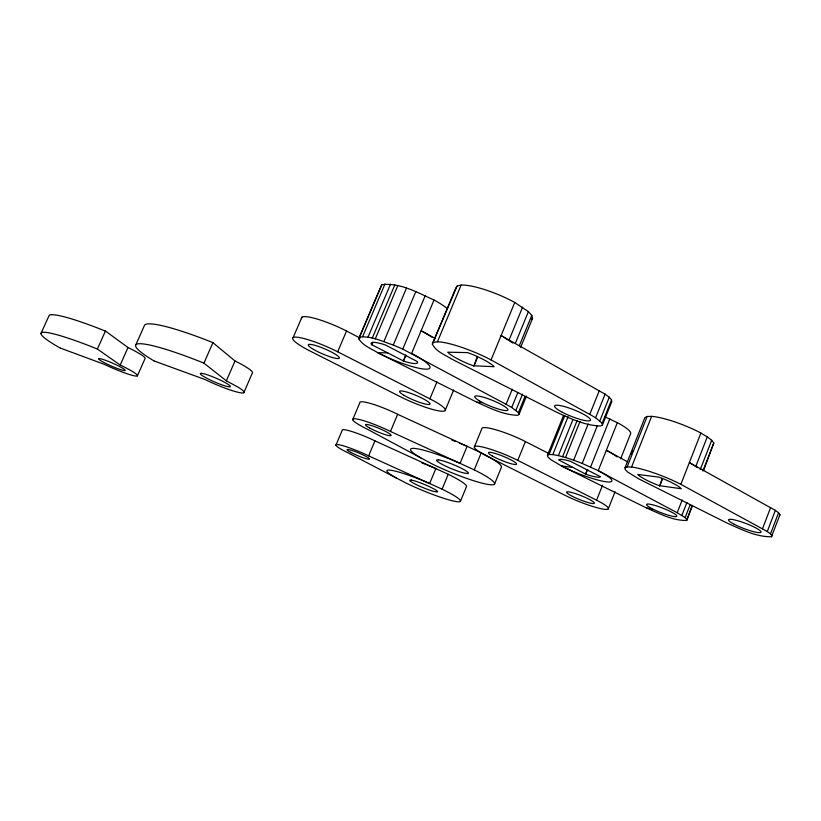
<?xml version="1.0" encoding="UTF-8"?>
<svg xmlns="http://www.w3.org/2000/svg" width="821" height="821" viewBox="0 0 821 821"><rect width="100%" height="100%" fill="white"/><g stroke="black" fill="none" stroke-linecap="round" stroke-linejoin="round"><path stroke-width="1.23" d="M563.575 415.405L547.443 455.368L548.007 457.092L550.686 459.544L561.482 465.969L646.527 507.983C659.242 513.412 672.615 520.812 686.695 520.432L692.195 505.418M625.017 467.754L627.162 466.903L631.554 467.057A37.191 6.106 21.3 0 1 680.855 484.349L767.286 531.515L770.509 533.855L771.945 535.641L771.504 536.749C756.028 537.016 741.353 529.36 727.447 523.244L638.697 478.848L627.716 472.085L625.212 469.53L625.017 467.754L644.896 417.591L647.143 416.483L651.617 416.37A37.027 7.163 21 0 1 700.898 433.067L707.281 436.875L711.684 440.261L713.808 443.001L703.587 470.484M767.286 531.515L775.363 510.375L689.363 462.582L697.573 467.631M770.509 533.855L778.554 512.766L775.363 510.375M771.504 536.749L779.95 514.623L778.554 512.766M762.493 528.786L770.591 507.594M702.889 471.038L713.808 443.001M686.787 519.334L685.145 517.599L690.122 504.812M686.695 520.432L692.534 505.418M680.855 484.349L700.898 433.067M685.145 517.599L677.192 512.766L682.21 499.907M695.798 466.318L707.281 436.875M681.871 515.362L686.879 502.534M700.251 469.602L711.684 440.261M662.095 479.936L659.766 485.847L662.219 478.571M779.478 515.814L779.95 514.623M620.645 458.806L630.518 433.95A34.523 6.342 21.5 0 0 617.351 422.671L604.595 416.729M608.269 508.907L615.032 491.83M631.339 454.075L632.755 450.513M627.162 466.903L647.143 416.483M631.554 467.057L651.617 416.37M617.351 422.671L598.222 470.669A34.667 5.398 21.7 0 1 606.165 481.794A34.667 5.398 21.7 0 1 561.482 465.969L572.463 467.375M596.59 500.194L517.764 460.376A30.469 4.433 22.2 0 0 478.633 446.306A30.469 4.433 22.2 0 0 487.725 456.527L564.879 495.248A29.915 4.208 21.8 0 0 603.445 509.153A29.915 4.208 21.8 0 0 596.59 500.194L602.552 485.211M520.647 347.334L532.542 318.322L531.772 315.408L528.385 311.621L514.746 302.467A41.348 9.267 22.3 0 0 461.125 285.082L457.174 285.965L455.778 288.007L432.328 344.081C435.941 351.562 444.715 354.621 451.334 358.88L555.858 411.834C569.979 418.423 584.85 425.627 600.685 425.976L602.44 425.042L602.162 423.277L595.615 417.776L605.087 394.142L501.108 335.543L512.93 343.034M677.192 512.766L598.222 470.669L582.222 463.434L597.236 425.935M599.843 420.804L609.274 397.241L605.087 394.142M602.162 423.277L611.553 399.817L609.274 397.241M602.44 425.042L611.789 401.674L611.553 399.817M587.61 469.499L585.742 474.169L558.66 459.883A22.526 3.51 21.7 0 1 570.472 461.33L600.449 476.693A22.526 3.51 21.7 0 1 588.4 475.092L585.517 474.138L587.384 469.468M590.607 467.005L609.808 418.956M547.443 455.368L549.064 454.506L552.8 454.588L558.403 455.614L572.925 419.562M562.57 456.733L577.101 420.609M558.403 455.614L565.525 457.523L580.067 421.347M595.615 417.776L589.765 414.4L599.268 390.714M565.525 457.523L573.653 460.191L588.205 423.913M549.064 454.506L564.797 415.539M552.8 454.588L568.111 416.616M517.764 460.376L525.409 441.554A30.418 4.762 22.1 0 0 496.9 430.081A30.418 4.762 22.1 0 0 481.896 428.562L474.312 447.035M447.281 308.552A38.454 8.036 22.9 0 0 434.022 300.024C417.745 292.738 400.094 282.403 381.755 284.723L358.715 338.786C362.954 345.61 371.082 348.638 377.681 352.661L476.939 402.218C489.85 408.099 503.324 414.964 517.753 415.293L519.036 414.379L518.42 412.686L511.719 407.483L517.877 392.438M515.927 410.336L522.525 394.183M518.42 412.686L524.988 396.594M519.036 414.379L526.507 396.05M494.632 483.846L501.436 467.17A45.401 6.414 22.4 0 0 481.219 452.833L397.662 414.307A27.781 4.002 22.8 0 0 371.769 403.85A27.781 4.002 22.8 0 0 359.814 402.834L352.681 419.716M515.372 343.291L528.385 311.621M519.324 345.754L531.772 315.408M460.54 501.067L466.554 486.432A39.777 4.926 22.6 0 0 448.225 474.261L374.94 440.856A24.291 3.058 22.8 0 0 352.363 431.692A24.291 3.058 22.8 0 0 342.152 430.461L335.892 445.259M474.251 469.858L390.478 431.477A27.822 3.725 22.8 0 0 355.616 418.823A27.822 3.725 22.8 0 0 366.494 428.757L431.672 463.721A45.463 5.963 22.5 0 0 488.875 484.564A45.463 5.963 22.5 0 0 474.251 469.858L481.229 452.843M511.719 407.483L506.075 404.322L512.253 389.246M589.765 414.4L491.05 359.947L514.746 302.467M442.088 489.162L368.65 455.871A24.322 2.853 22.8 0 0 338.324 444.654A24.322 2.853 22.8 0 0 348.176 452.894L405.943 483.005A39.829 4.587 22.6 0 0 455.799 501.508A39.829 4.587 22.6 0 0 442.088 489.162L448.235 474.271M509.01 340.181L522.577 307.198M445.351 410.018L453.654 389.996M473.501 365.786L494.17 366.689L492.877 365.417A27.011 5.131 22.4 0 0 471.213 353.954L467.549 352.599L447.691 352.209L449.056 353.492A27.011 5.131 22.4 0 0 470.341 364.688L473.902 366.002L477.412 356.345M474.394 364.822L477.329 357.74M429.896 398.832L337.667 351.788A33.825 5.49 23.2 0 0 295.796 337.133A33.825 5.49 23.2 0 0 310.41 351.193L400.279 396.697A32.943 5.224 22.7 0 0 441.503 411.198A32.943 5.224 22.7 0 0 429.896 398.832L436.946 381.909M390.478 431.477L397.662 414.307M432.328 344.081L457.174 285.965M433.591 342.367L437.429 341.803L461.125 285.082M405.974 355.124L403.501 361.004L371.739 344.687L371.154 343.763A25.112 4.444 22.9 0 1 382.011 343.886L385.121 344.851L417.047 361.425L417.54 362.318A25.112 4.444 22.9 0 1 406.344 361.958L403.296 361.004L405.769 355.124M368.65 455.871L374.94 440.856M434.022 300.024L411.619 353.41A38.638 6.845 22.9 0 1 425.781 369.163A38.638 6.845 22.9 0 1 377.681 352.661L387.799 352.886M358.715 338.786L359.465 337.164C371.143 335.594 382.422 341.536 393.28 345.046L415.816 291.609M506.075 404.322L402.752 349.089L425.237 295.642M368.013 337.195L390.488 284.21M372.252 338.18L394.757 285.072M371.739 344.687L372.724 342.367M371.944 344.687L372.929 342.367M375.269 338.878L397.795 285.677M383.889 341.557L406.446 288.202M337.667 351.788L346.524 331.027A33.764 5.901 23.2 0 0 315.12 318.456A33.764 5.901 23.2 0 0 301.553 318.681M359.465 337.164L381.755 284.723M362.625 336.61L385.018 283.892M293.118 337.605L301.923 317.173M243.806 392.756L252.263 373.237A31.29 4.228 23.5 0 0 235.001 360.973L212.916 342.665L203.936 363.169L226.36 380.841L238.295 387.276A31.342 3.869 23.5 0 1 238.182 392.315A31.342 3.869 23.5 0 1 204.634 379.384L154.276 361.024M226.36 380.841L235.001 360.973M137.384 375.833L145.03 358.603A27.842 3.284 23.8 0 0 128.004 347.529L105.437 331.048L97.371 349.048L120.205 365.037A27.883 2.997 23.7 0 1 136.132 376.08A27.883 2.997 23.7 0 1 103.908 364.185L60.313 348.073M120.205 365.037L128.004 347.529M135.855 344.789L144.588 325.137A86.441 11.71 23.4 0 1 213.008 342.665M41.05 333.316L48.911 315.982A76.907 9.082 23.8 0 1 51.785 314.638M531.32 319.554L532.542 318.322M476.939 402.218L482.625 402.629M659.427 485.673L681.204 488.731L680.373 487.818A24.168 3.961 21.3 0 0 662.311 478.386L658.986 477.134L637.825 474.446L638.717 475.38A24.168 3.961 21.3 0 0 656.533 484.626L659.766 485.847M646.527 507.983L652.531 508.917M573.653 460.191L582.222 463.434M393.28 345.046L402.752 349.089M459.77 443.186L467.098 446.316L460.088 463.362L452.761 460.232A45.463 5.963 22.5 0 0 416.042 448.605A45.463 5.963 22.5 0 0 416.432 455.255L420.824 457.902M525.409 441.554L549.3 453.787M346.524 331.027L360.121 338.067M627.675 461.864L606.339 450.298A34.605 5.798 21.7 0 1 617.074 456.958M435.674 338.724L421.132 330.75A38.556 7.348 22.9 0 1 431.867 337.133M396.297 477.976L392.376 475.708A39.829 4.587 22.6 0 1 391.463 470.341A39.829 4.587 22.6 0 1 423.256 480.788L429.67 483.528L435.828 468.596L429.424 465.866A39.777 4.926 22.6 0 0 421.82 462.89M154.03 360.953A86.595 10.704 23.4 0 1 140.863 343.742A86.595 10.704 23.4 0 1 203.865 363.108M51.98 314.73A76.907 9 23.7 0 1 105.519 331.15M60.077 347.991A77.03 8.313 23.6 0 1 44.303 332.259A77.03 8.313 23.6 0 1 97.278 348.987M437.429 341.803A41.563 7.902 22.4 0 1 491.05 359.947M451.909 440.128A45.401 6.414 22.4 0 1 455.275 441.411M99.238 358.572L98.602 358.715A14.573 1.57 23.7 0 0 115.802 367.9A14.573 1.57 23.7 0 0 122.627 368.198A14.573 1.57 23.7 0 0 100.767 358.808L99.238 358.572M201.33 373.329L200.375 373.452A16.369 2.022 23.5 0 0 203.505 376.408L206.297 377.999A16.369 2.022 23.5 0 0 227.355 386.527A16.369 2.022 23.5 0 0 224.328 382.155A16.369 2.022 23.5 0 0 203.269 373.627L201.33 373.329M438.691 459.863L437.08 459.852A17.21 2.247 22.4 0 0 444.438 465.548A17.21 2.247 22.4 0 0 463.588 472.937L467.796 473.563A17.21 2.247 22.4 0 0 460.55 467.867A17.21 2.247 22.4 0 0 441.205 460.427L438.691 459.863M411.475 480.08L410.131 480.028A15.076 1.734 22.5 0 0 416.832 484.852A15.076 1.734 22.5 0 0 433.56 491.369L437.131 491.995A15.076 1.734 22.5 0 0 430.512 487.181A15.076 1.734 22.5 0 0 413.64 480.613L411.475 480.08M479.095 400.658A17.918 3.079 22.2 0 0 507.183 410.49A17.918 3.079 22.2 0 0 487.643 398.554A17.918 3.079 22.2 0 0 479.095 400.658M350.7 452.361A12.161 1.426 22.8 0 0 369.245 459.226A12.161 1.426 22.8 0 0 354.918 451.488A12.161 1.426 22.8 0 0 350.7 452.361M404.158 395.404A16.471 2.607 22.7 0 0 429.588 404.414A16.471 2.607 22.7 0 0 410.808 393.372A16.471 2.607 22.7 0 0 404.158 395.404M313.499 349.407A16.913 2.75 23.2 0 0 339.083 358.387A16.913 2.75 23.2 0 0 318.856 346.575A16.913 2.75 23.2 0 0 313.499 349.407M562.241 412.214A19.294 3.53 21.7 0 0 590.473 420.26A19.294 3.53 21.7 0 0 565.002 406.734A19.294 3.53 21.7 0 0 562.241 412.214M572.494 496.397A14.952 2.104 21.8 0 0 594.373 503.294A14.952 2.104 21.8 0 0 574.679 493.339A14.952 2.104 21.8 0 0 572.494 496.397M492.097 455.871A15.23 2.217 22.2 0 0 515.999 464.481A15.23 2.217 22.2 0 0 499.486 454.865A15.23 2.217 22.2 0 0 492.097 455.871M734.128 524.239A17.415 2.73 20.8 0 0 760.78 532.429A17.415 2.73 20.8 0 0 739.362 521.222A17.415 2.73 20.8 0 0 734.128 524.239M652.377 508.846A16.215 2.432 21.3 0 0 676.668 516.388A16.215 2.432 21.3 0 0 656 505.757A16.215 2.432 21.3 0 0 652.377 508.846M369.522 427.936A13.906 1.868 22.8 0 0 390.827 435.684A13.906 1.868 22.8 0 0 374.622 426.633A13.906 1.868 22.8 0 0 369.522 427.936"/></g></svg>
